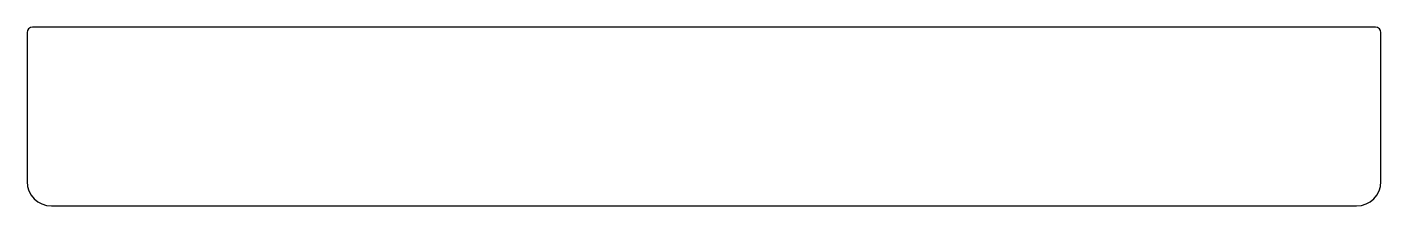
# Model space of a CAD drawing. Header units: millimetres. Extents: x -125 to 125, y -18 to 15.
import ezdxf

# ---------------------------------------------------------------- set-up
doc = ezdxf.new("R2010")
doc.units = ezdxf.units.MM

msp = doc.modelspace()

# ---------------------------------------------------------------- linework, layer by layer
msp.add_lwpolyline([(-120.6965, -17.5), (120.6965, -17.5, 0.41421356), (125.1965, -13), (125.1965, 14.5, 0.41421356), (124.1965, 15.5), (-124.1965, 15.5, 0.41421356), (-125.1965, 14.5), (-125.1965, -13, 0.41421356)], format="xyb", close=True)

doc.saveas('drawing.dxf')
